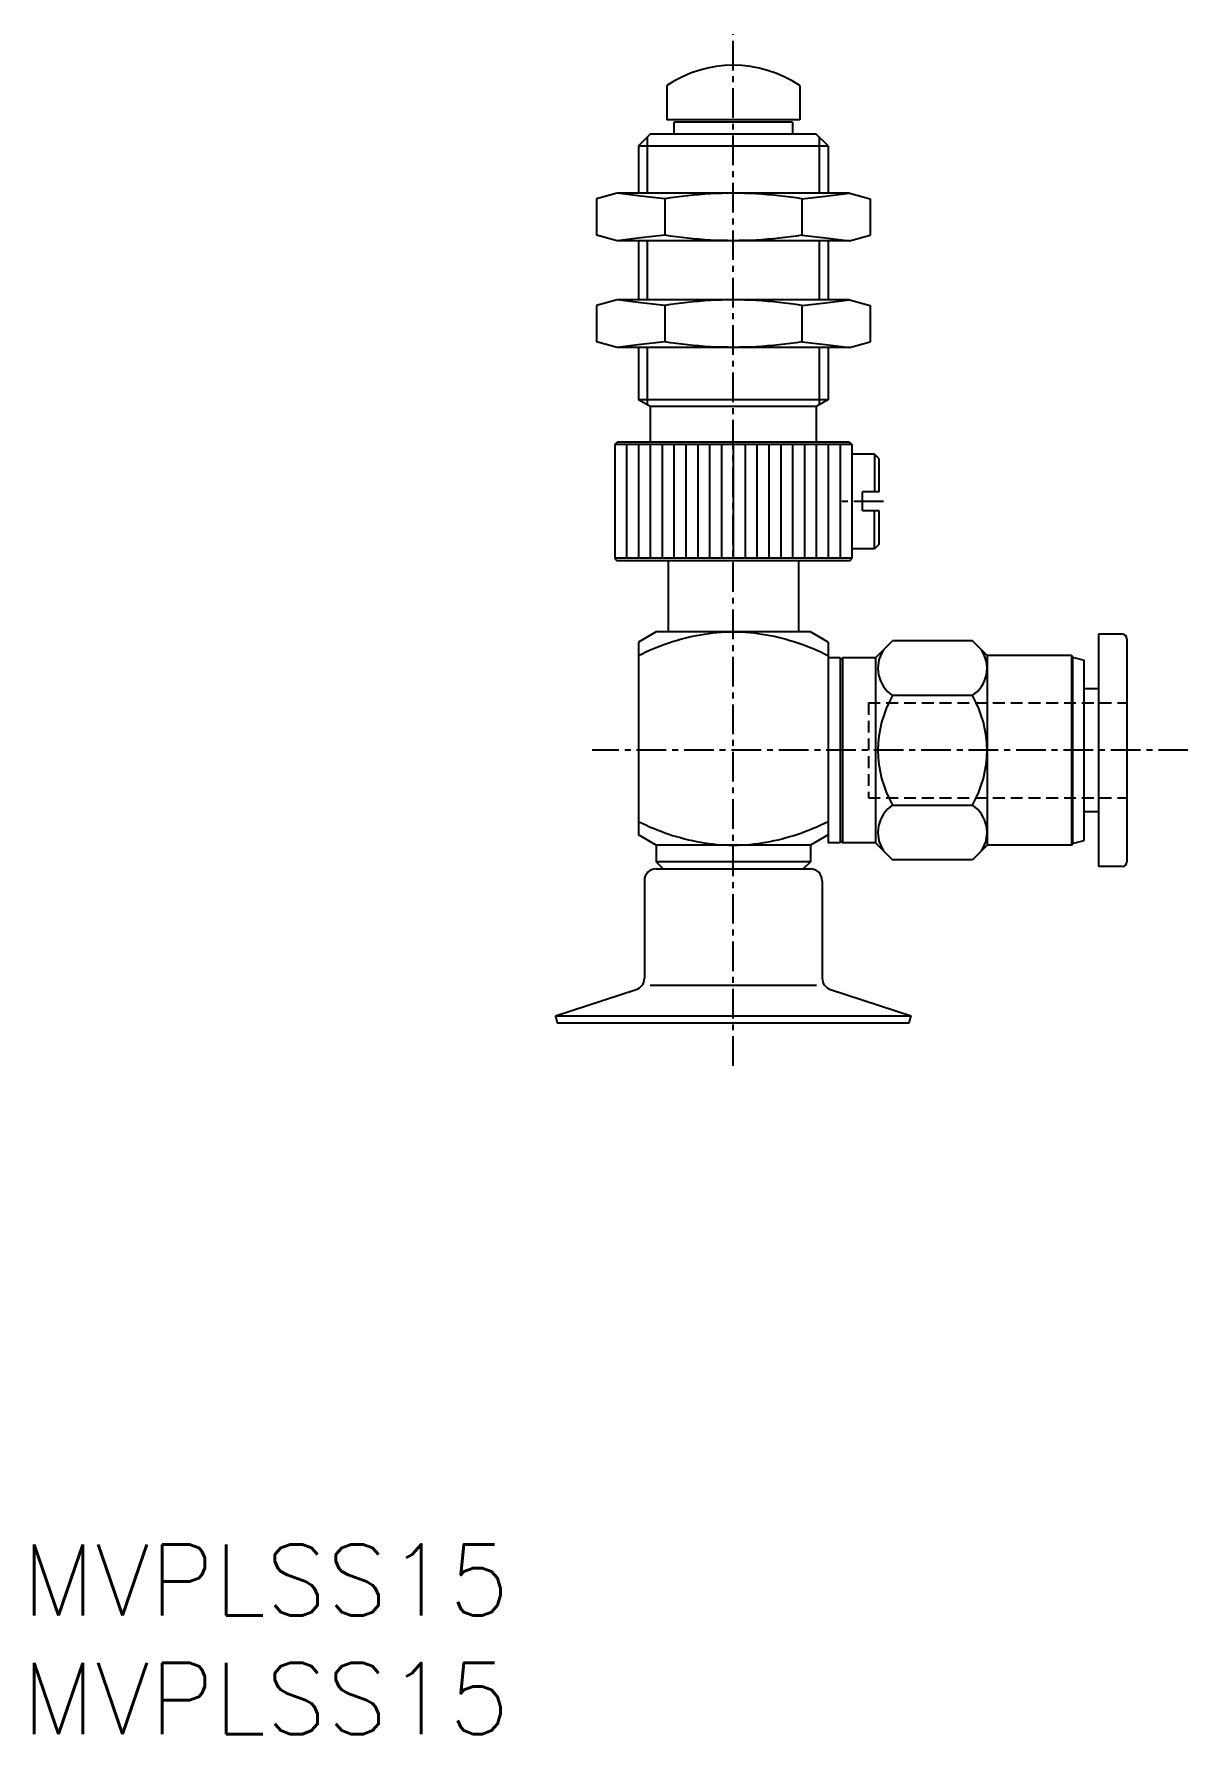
# Model space of a CAD drawing. Extents: x 0.5 to 49.2, y 0 to 71.7.
import ezdxf

# ---------------------------------------------------------------- set-up
doc = ezdxf.new("R2010")
doc.units = 0
doc.linetypes.add('CENTER', pattern=[2, 1.25, -0.25, 0.25, -0.25])
doc.linetypes.add('DASHED', pattern=[0.75, 0.5, -0.25])
doc.layers.get('0').update_dxf_attribs({"linetype": 'CONTINUOUS'})
doc.layers.add('CENTER', color=1, linetype='CENTER')
doc.styles.get("Standard").update_dxf_attribs({"font": 'txt.shx'})

# ---------------------------------------------------------------- blocks, each defined once
blk = doc.blocks.new('*U10')
at = {"color": 7, "linetype": 'CONTINUOUS'}
blk.add_text('MVPLSS15', height=3, dxfattribs=at).set_placement((0, 0))
blk = doc.blocks.new('*U11')
at = {"color": 7, "linetype": 'CONTINUOUS'}
blk.add_text('MVPLSS15', height=3, dxfattribs=at).set_placement((0, 5))

msp = doc.modelspace()

# ---------------------------------------------------------------- linework, layer by layer
at = {"color": 7, "linetype": 'CONTINUOUS'}
for p, q in [((27.2, 69.542468), (27.2, 68.100008)), ((32.80001, 69.542468), (32.80001, 68.100008)), ((26.500003, 67.500002), (26, 66.999999)), ((33.500008, 67.500002), (26.500003, 67.500002)), ((32.80001, 68.100008), (27.2, 68.100008)), ((27.5, 68.000002), (27.5, 67.500002)), ((32.5, 68.000002), (27.5, 68.000002)), ((32.5, 68.000002), (32.5, 67.500002)), ((34, 67.00001), (33.500008, 67.500002)), ((26, 67.000002), (34, 67.000002)), ((26, 67.000002), (26, 65.000002)), ((26.375, 67.375002), (26.375, 65.000002)), ((33.625, 67.375002), (33.625, 65.000002)), ((34, 67.000002), (34, 65.000002)), ((25.09998, 65.000002), (24.2265, 64.765955)), ((24.2265, 64.765948), (24.2265, 63.234057)), ((34.900015, 65.000002), (25.09998, 65.000002)), ((27.11325, 64.765948), (27.11325, 63.234057)), ((32.88675, 64.765948), (32.88675, 63.234057)), ((34.900015, 65.000002), (35.7735, 64.765952)), ((35.7735, 64.765948), (35.7735, 63.234057)), ((25.10002, 63.000002), (24.22649, 63.234061)), ((34.90001, 63.000002), (35.77351, 63.234057)), ((34.90001, 63.000002), (25.10002, 63.000002)), ((26, 63.000002), (26, 60.500002)), ((26.375, 63.000002), (26.375, 60.500002)), ((33.625, 63.000002), (33.625, 60.500002)), ((34, 63.000002), (34, 60.500002)), ((24.2265, 60.265948), (24.2265, 58.734057)), ((25.099993, 60.500002), (24.22651, 60.265952)), ((34.900015, 60.500002), (25.099993, 60.500002)), ((27.11325, 60.265948), (27.11325, 58.734057)), ((32.88675, 60.265948), (32.88675, 58.734057)), ((34.900015, 60.500002), (35.7735, 60.265954)), ((35.7735, 60.265948), (35.7735, 58.734057)), ((25.10002, 58.500002), (24.2265, 58.734063)), ((34.899993, 58.500002), (25.10002, 58.500002)), ((26, 58.500002), (26, 56.288683)), ((26.375, 58.500002), (26.375, 56.072176)), ((33.625, 58.500002), (33.625, 56.072176)), ((34, 58.500002), (34, 56.288683)), ((34.899993, 58.500002), (35.77351, 58.734061)), ((26.5, 56.00001), (26, 56.288683)), ((34, 56.288683), (26, 56.288683)), ((33.5, 56.000002), (26.5, 56.000002)), ((26.5, 56.000002), (26.5, 54.500002)), ((34, 56.28868), (33.5, 56.000006)), ((33.5, 56.000002), (33.5, 54.500002)), ((25, 54.400006), (25.1, 54.500004)), ((25, 54.400004), (25, 49.600001)), ((35, 54.400004), (25, 54.400004)), ((34.9, 54.500002), (25.1, 54.500002)), ((25.5, 54.400004), (25.5, 49.600001)), ((26, 54.400004), (26, 49.600001)), ((26.5, 54.400004), (26.5, 49.600001)), ((27, 54.400004), (27, 49.600001)), ((27.5, 54.400004), (27.5, 49.600001)), ((28, 54.400004), (28, 49.600001)), ((28.5, 54.400004), (28.5, 49.600001)), ((29, 54.400004), (29, 49.600001)), ((29.5, 54.400004), (29.5, 49.600001)), ((30, 54.400004), (30, 49.600001)), ((30.5, 54.400004), (30.5, 49.600001)), ((31, 54.400004), (31, 49.600001)), ((31.5, 54.400004), (31.5, 49.600001)), ((32, 54.400004), (32, 49.600001)), ((32.5, 54.400004), (32.5, 49.600001)), ((33, 54.400004), (33, 49.600001)), ((33.5, 54.400004), (33.5, 49.600001)), ((34, 54.400004), (34, 49.600001)), ((34.5, 54.400004), (34.5, 49.600001)), ((34.9, 54.500002), (35, 54.400006)), ((35, 54.400004), (35, 49.600001)), ((35.95, 54.000002), (35, 54.000002)), ((35.95, 54.000002), (35.95, 52.400004)), ((36.15, 53.800004), (35.95, 53.999999)), ((36.15, 52.400004), (36.15, 53.800005)), ((35.45, 51.600001), (35.45, 52.400004)), ((36.15, 52.400004), (35.45, 52.400004)), ((36.15, 51.600001), (35.45, 51.600001)), ((35.95, 50.000002), (35.95, 51.600001)), ((36.15, 50.199999), (36.15, 51.600001)), ((25, 49.600003), (25.1, 49.499999)), ((35, 49.600001), (25, 49.600001)), ((34.9, 49.500002), (25.1, 49.500002)), ((27.25, 49.500002), (27.25, 46.500002)), ((32.75, 49.500002), (32.75, 46.500002)), ((34.9, 49.500004), (35, 49.600003)), ((35.95, 50.000002), (35, 50.000002)), ((36.15, 50.200005), (35.95, 50.000004)), ((26, 46.066988), (26, 37.933016)), ((26.75, 46.499997), (26.00001, 46.06699)), ((33.25, 46.500002), (26.75, 46.500002)), ((34, 46.066988), (33.25, 46.500002)), ((34, 46.066988), (34, 37.600001)), ((36, 45.400007), (36.7188, 46.118809)), ((40.0812, 46.1188), (36.7188, 46.1188)), ((40.699999, 45.500005), (40.0812, 46.118803)), ((46.399999, 46.400004), (45.400002, 46.400004)), ((45.400002, 46.400004), (45.400002, 36.600001)), ((46.599999, 46.200004), (46.599999, 36.800001)), ((34.5, 45.400004), (34, 45.400004)), ((34.5, 45.400004), (34.5, 37.600001)), ((34.50001, 45.3), (34.60001, 45.399997)), ((34.6, 45.399996), (34.6, 37.600001)), ((36, 45.399996), (34.6, 45.399996)), ((36, 45.399996), (36, 37.600001)), ((44.261879, 45.500002), (40.699997, 45.500002)), ((40.699997, 45.500002), (40.699997, 37.500002)), ((44.261879, 45.500002), (44.261879, 37.500002)), ((44.261882, 45.5), (44.300003, 45.433973)), ((44.299998, 45.433976), (44.799999, 45.300001)), ((44.300004, 45.433978), (44.300004, 37.566027)), ((44.800004, 41.500002), (44.800004, 45.299998)), ((40.0812, 43.809405), (36.7188, 43.809405)), ((45.400002, 44.100001), (44.800004, 44.100001)), ((44.800004, 37.699999), (44.800004, 41.500002)), ((36.7188, 39.190524), (40.0812, 39.190524)), ((45.400002, 38.900004), (44.800004, 38.900004)), ((26.75, 37.500003), (26, 37.933015)), ((33.25, 37.500002), (26.75, 37.500002)), ((26.75, 37.500002), (26.75, 36.800005)), ((34, 37.933012), (33.25, 37.499998)), ((33.25, 37.500002), (33.25, 36.800005)), ((34.5, 37.600001), (34, 37.600001)), ((34.5, 37.700003), (34.6, 37.600005)), ((36, 37.600001), (34.6, 37.600001)), ((36, 37.600004), (36.7188, 36.881202)), ((40.699999, 37.500006), (40.081194, 36.881202)), ((44.261879, 37.500002), (40.699997, 37.500002)), ((44.261878, 37.500004), (44.299999, 37.56603)), ((44.300004, 37.566024), (44.799998, 37.699997)), ((27.05, 36.500005), (26.75, 36.800005)), ((33.25, 36.800005), (26.75, 36.800005)), ((33.25, 36.800004), (32.94999, 36.5)), ((40.0812, 36.881197), (36.7188, 36.881197)), ((46.399999, 36.600001), (45.400002, 36.600001)), ((26.25, 36.000002), (26.25, 31.881724)), ((26.75, 36.500002), (33.25, 36.500002)), ((33.75, 36.000002), (33.75, 31.881724)), ((26.49407, 31.587832), (33.50594, 31.587832)), ((22.5, 30.300005), (25.90451, 31.406189)), ((34.0955, 31.406191), (37.5, 30.300005)), ((22.5, 30.300005), (22.58039, 30)), ((22.5, 30.300005), (37.5, 30.300005)), ((37.41962, 30), (37.5, 30.300005)), ((22.58039, 30), (37.41962, 30))]:
    msp.add_line(p, q, dxfattribs=at)
at = {"color": 3, "linetype": 'DASHED'}
for p, q in [((35.70001, 43.500002), (35.70001, 39.500002)), ((35.70001, 43.500002), (46.599999, 43.500002)), ((35.70001, 39.500002), (46.599999, 39.500002))]:
    msp.add_line(p, q, dxfattribs=at)
at = {"color": 7, "linetype": 'CONTINUOUS'}
for points in [[(27.11325, 64.765948), (26.10663, 64.882975), (25.1, 65.000002)], [(32.88675, 64.765948), (33.89338, 64.882975), (34.9, 65.000002)], [(27.11325, 63.234057), (26.10663, 63.11703), (25.1, 63.000002)], [(32.88675, 63.234057), (33.89338, 63.11703), (34.9, 63.000002)], [(27.11325, 60.265948), (26.10663, 60.382975), (25.1, 60.500002)], [(32.88675, 60.265948), (33.89338, 60.382975), (34.9, 60.500002)], [(27.11325, 58.734057), (26.10663, 58.61703), (25.1, 58.500002)], [(32.88675, 58.734057), (33.89338, 58.61703), (34.9, 58.500002)]]:
    msp.add_lwpolyline(points, dxfattribs=at)
for points in [[(32.88675, 64.765948, 0.026595258), (30.96665, 64.973647, 0.027261091), (29.03362, 64.973662, 0.026599002), (27.11325, 64.765948)], [(32.88675, 63.234057, -0.026595258), (30.96665, 63.026358, -0.027261091), (29.03362, 63.026343, -0.026599002), (27.11325, 63.234057)], [(32.88675, 60.265948, 0.026595258), (30.96665, 60.473647, 0.027261091), (29.03362, 60.473662, 0.026599002), (27.11325, 60.265948)], [(32.88675, 58.734057, -0.026595258), (30.96665, 58.526358, -0.027261091), (29.03362, 58.526343, -0.026599002), (27.11325, 58.734057)], [(26, 45.500002, -0.072334169), (28.62058, 46.377357, -0.088915611), (31.37958, 46.377329, -0.072329269), (34, 45.500002)], [(26, 38.500002, 0.072334169), (28.62058, 37.622647, 0.088915611), (31.37958, 37.622676, 0.072329269), (34, 38.500002)]]:
    msp.add_lwpolyline(points, format="xyb", dxfattribs=at)
for centre, radius, start, end in [((30, 65.400012), 5, 55.944205, 124.05579), ((46.399999, 46.200004), 0.2, 0, 90), ((37.48676, 44.964098), 1.386751, 146.37358, 236.37355), ((39.31325, 44.964098), 1.386751, 303.62643, 33.626432), ((40.718804, 41.500002), 4.618802, 150, 209.99995), ((36.0812, 41.500002), 4.618802, 330.00003, 30.000008), ((37.48676, 38.035906), 1.386751, 123.62643, 213.62642), ((39.31325, 38.035906), 1.386751, 326.37357, 56.373568), ((46.399999, 36.800001), 0.2, 270, 0), ((26.75, 36.000002), 0.5, 90, 180), ((33.25, 36.000002), 0.5, 0, 90), ((25.75, 31.881724), 0.5, 288.00001, 0), ((34.25, 31.881724), 0.5, 179.99999, 251.99999)]:
    msp.add_arc(centre, radius, start, end, dxfattribs=at)
at = {"layer": 'CENTER', "color": 1, "linetype": 'CENTER'}
for p, q in [((30, 28.18685), (30, 71.719946)), ((36.33263, 52.000002), (34.49073, 52.000002)), ((49.173098, 41.500002), (24.04289, 41.500002))]:
    msp.add_line(p, q, dxfattribs=at)

# ---------------------------------------------------------------- block references
at = {"color": 7, "linetype": 'CONTINUOUS'}
for name in ['*U11', '*U10']:
    msp.add_blockref(name, (0, 0), dxfattribs=at)

doc.saveas('drawing.dxf')
